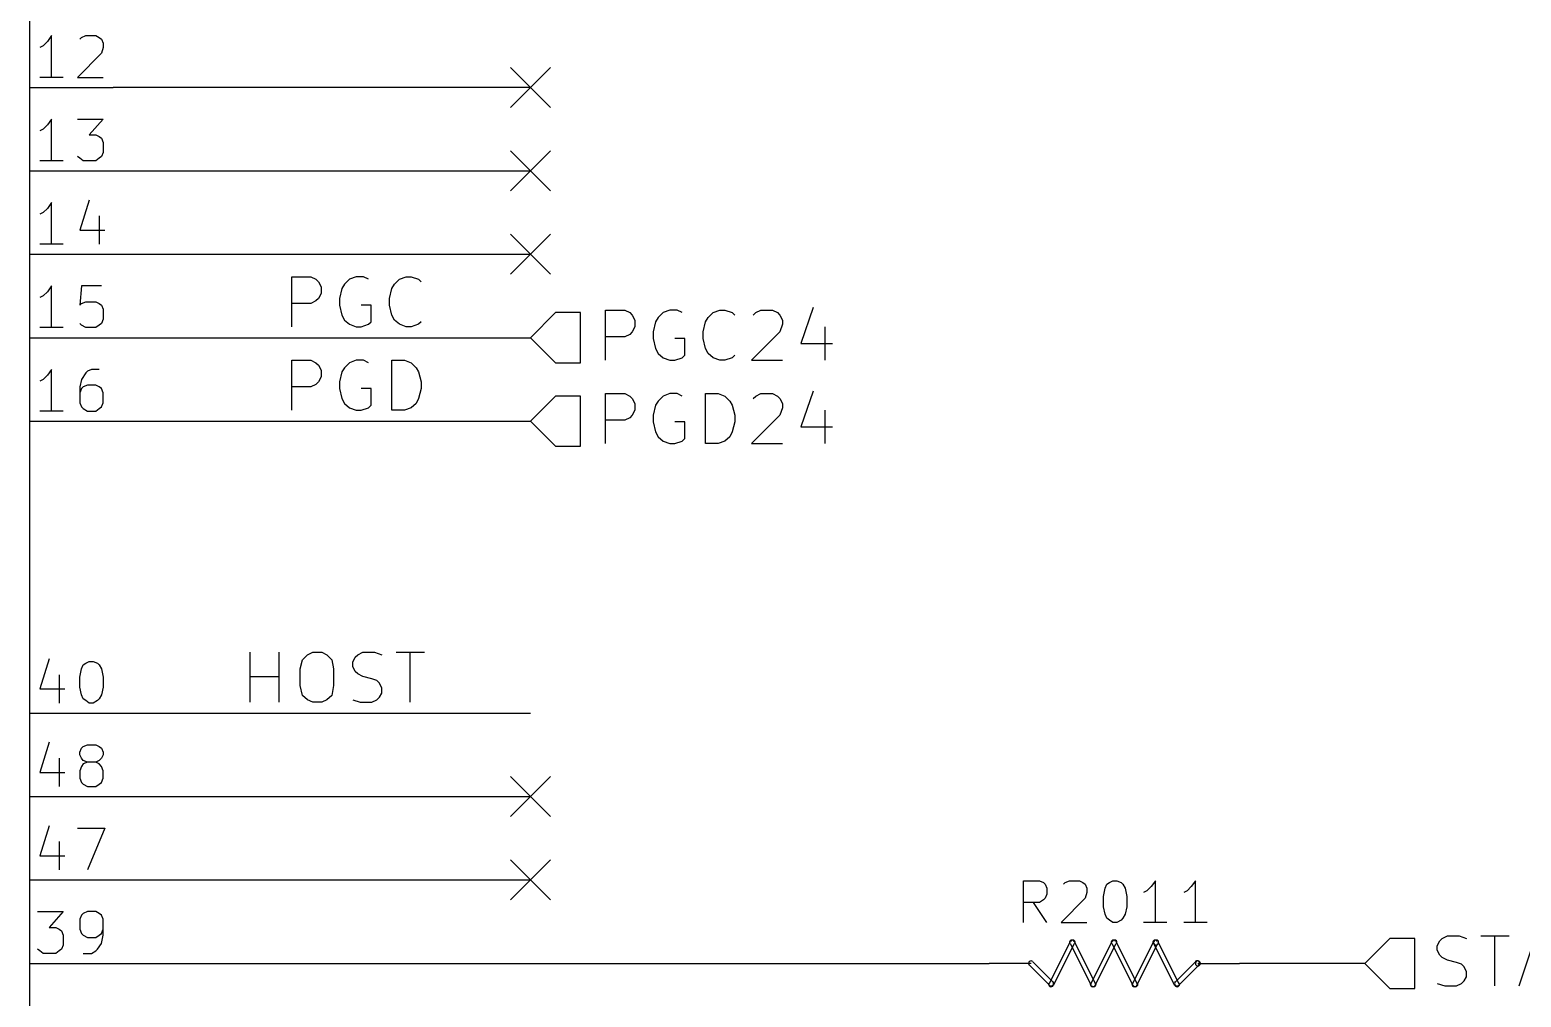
# Model space of a CAD drawing. Extents: x 10 to 287, y -200 to -10.
# Drawn here: x 148.59 to 193.99, y -106.44 to -76.99 of the extents above; entities that cross this region are included whole.
import ezdxf

# ---------------------------------------------------------------- set-up
doc = ezdxf.new("R2010")
doc.units = 0
doc.header["$MEASUREMENT"] = 0
doc.layers.add('BLACK', color=7, linetype='CONTINUOUS')

msp = doc.modelspace()

# ---------------------------------------------------------------- linework, layer by layer
at = {"layer": 'Black'}
for p, q in [((156.566, -86.0298), (156.566, -84.5058)), ((156.566, -84.5058), (157.15, -84.5058)), ((157.15, -84.5058), (157.302, -84.582)), ((157.302, -84.582), (157.378, -84.6582)), ((157.378, -84.6582), (157.455, -84.8106)), ((157.455, -84.8106), (157.455, -85.0138)), ((158.09, -84.8614), (158.013, -85.1662)), ((158.166, -84.7344), (158.09, -84.8614)), ((158.318, -84.582), (158.166, -84.7344)), ((158.521, -84.5058), (158.318, -84.582)), ((158.75, -84.5058), (158.521, -84.5058)), ((158.902, -84.582), (158.75, -84.5058)), ((159.537, -85.1662), (159.614, -84.8614)), ((159.614, -84.8614), (159.69, -84.7344)), ((159.69, -84.7344), (159.842, -84.582)), ((159.842, -84.582), (160.045, -84.5058)), ((160.045, -84.5058), (160.198, -84.5058)), ((160.198, -84.5058), (160.426, -84.582)), ((160.426, -84.582), (160.503, -84.6582)), ((157.15, -85.3186), (156.566, -85.3186)), ((157.302, -85.2424), (157.15, -85.3186)), ((157.378, -85.1662), (157.302, -85.2424)), ((157.455, -85.0138), (157.378, -85.1662)), ((158.013, -85.1662), (158.013, -85.3694)), ((159.537, -85.3694), (159.537, -85.1662)), ((158.013, -85.3694), (158.09, -85.6742)), ((158.09, -85.6742), (158.166, -85.8266)), ((158.979, -85.3694), (158.674, -85.3694)), ((158.979, -85.8774), (158.979, -85.3694)), ((159.614, -85.6742), (159.537, -85.3694)), ((159.69, -85.8266), (159.614, -85.6742)), ((158.166, -85.8266), (158.318, -85.9536)), ((158.318, -85.9536), (158.521, -86.0298)), ((158.521, -86.0298), (158.674, -86.0298)), ((158.674, -86.0298), (158.902, -85.9536)), ((158.902, -85.9536), (158.979, -85.8774)), ((159.842, -85.9536), (159.69, -85.8266)), ((160.045, -86.0298), (159.842, -85.9536)), ((160.198, -86.0298), (160.045, -86.0298)), ((160.426, -85.9536), (160.198, -86.0298)), ((160.503, -85.8774), (160.426, -85.9536)), ((156.566, -88.5698), (156.566, -87.0458)), ((156.566, -87.0458), (157.15, -87.0458)), ((157.15, -87.0458), (157.302, -87.122)), ((157.302, -87.122), (157.378, -87.1982)), ((158.318, -87.122), (158.166, -87.2744)), ((158.521, -87.0458), (158.318, -87.122)), ((158.75, -87.0458), (158.521, -87.0458)), ((158.902, -87.122), (158.75, -87.0458)), ((159.614, -88.5698), (159.614, -87.0458)), ((159.614, -87.0458), (159.995, -87.0458)), ((159.995, -87.0458), (160.198, -87.122)), ((160.198, -87.122), (160.35, -87.2744)), ((157.378, -87.1982), (157.455, -87.3506)), ((157.455, -87.5538), (157.378, -87.7062)), ((157.455, -87.3506), (157.455, -87.5538)), ((158.09, -87.4014), (158.013, -87.7062)), ((158.166, -87.2744), (158.09, -87.4014)), ((160.35, -87.2744), (160.426, -87.4014)), ((160.426, -87.4014), (160.503, -87.7062)), ((157.15, -87.8586), (156.566, -87.8586)), ((157.302, -87.7824), (157.15, -87.8586)), ((157.378, -87.7062), (157.302, -87.7824)), ((158.013, -87.7062), (158.013, -87.9094)), ((158.013, -87.9094), (158.09, -88.2142)), ((158.979, -87.9094), (158.674, -87.9094)), ((158.979, -88.4174), (158.979, -87.9094)), ((160.503, -87.9094), (160.426, -88.2142)), ((160.503, -87.7062), (160.503, -87.9094)), ((158.09, -88.2142), (158.166, -88.3666)), ((158.166, -88.3666), (158.318, -88.4936)), ((158.318, -88.4936), (158.521, -88.5698)), ((158.674, -88.5698), (158.902, -88.4936)), ((158.902, -88.4936), (158.979, -88.4174)), ((160.198, -88.4936), (159.995, -88.5698)), ((160.35, -88.3666), (160.198, -88.4936)), ((160.426, -88.2142), (160.35, -88.3666)), ((158.521, -88.5698), (158.674, -88.5698)), ((159.995, -88.5698), (159.614, -88.5698)), ((155.296, -97.4598), (155.296, -95.9358)), ((156.185, -97.4598), (156.185, -95.9358)), ((156.82, -96.4438), (156.896, -96.1644)), ((156.896, -96.1644), (157.048, -96.012)), ((157.048, -96.012), (157.201, -95.9358)), ((157.201, -95.9358), (157.48, -95.9358)), ((157.48, -95.9358), (157.632, -96.012)), ((157.632, -96.012), (157.785, -96.1644)), ((157.785, -96.1644), (157.836, -96.4438)), ((158.42, -96.2406), (158.496, -96.0882)), ((158.42, -96.3676), (158.42, -96.2406)), ((158.496, -96.0882), (158.572, -96.012)), ((158.572, -96.012), (158.725, -95.9358)), ((158.725, -95.9358), (159.08, -95.9358)), ((159.08, -95.9358), (159.309, -96.012)), ((159.741, -95.9358), (160.604, -95.9358)), ((160.172, -97.4598), (160.172, -95.9358)), ((155.296, -96.6724), (156.185, -96.6724)), ((156.82, -96.9518), (156.82, -96.4438)), ((157.836, -96.4438), (157.836, -96.9518)), ((158.496, -96.52), (158.42, -96.3676)), ((158.572, -96.5962), (158.496, -96.52)), ((158.725, -96.6724), (158.572, -96.5962)), ((159.004, -96.7486), (158.725, -96.6724)), ((156.896, -97.2566), (156.82, -96.9518)), ((157.836, -96.9518), (157.785, -97.2566)), ((159.156, -96.7994), (159.004, -96.7486)), ((159.233, -96.8756), (159.156, -96.7994)), ((159.309, -97.028), (159.233, -96.8756)), ((159.309, -97.1804), (159.309, -97.028)), ((157.048, -97.3836), (156.896, -97.2566)), ((157.201, -97.4598), (157.048, -97.3836)), ((157.48, -97.4598), (157.201, -97.4598)), ((157.632, -97.3836), (157.48, -97.4598)), ((157.785, -97.2566), (157.632, -97.3836)), ((158.42, -97.3836), (158.648, -97.4598)), ((158.648, -97.4598), (159.004, -97.4598)), ((159.004, -97.4598), (159.156, -97.3836)), ((159.156, -97.3836), (159.233, -97.3074)), ((159.233, -97.3074), (159.309, -97.1804))]:
    msp.add_line(p, q, dxfattribs=at)
at = {"layer": 'Blue 2'}
for p, q in [((163.22, -78.1304), (164.44, -79.3496)), ((164.44, -78.1304), (163.22, -79.3496)), ((163.22, -80.6704), (164.44, -81.8896)), ((164.44, -80.6704), (163.22, -81.8896)), ((163.22, -83.2104), (164.44, -84.4296)), ((164.44, -83.2104), (163.22, -84.4296)), ((163.22, -99.7204), (164.44, -100.94)), ((164.44, -99.7204), (163.22, -100.94)), ((163.22, -102.26), (164.44, -103.48)), ((164.44, -102.26), (163.22, -103.48))]:
    msp.add_line(p, q, dxfattribs=at)
at = {"layer": 'Brown 2'}
for p, q in [((164.592, -85.598), (163.83, -86.36)), ((165.354, -85.598), (164.592, -85.598)), ((165.354, -87.122), (165.354, -85.598)), ((166.116, -87.0458), (166.116, -85.5218)), ((166.116, -85.5218), (166.7, -85.5218)), ((166.7, -85.5218), (166.853, -85.598)), ((166.853, -85.598), (166.929, -85.6742)), ((166.929, -85.6742), (167.005, -85.8266)), ((167.716, -85.7504), (167.64, -85.8774)), ((167.869, -85.598), (167.716, -85.7504)), ((168.072, -85.5218), (167.869, -85.598)), ((168.3, -85.5218), (168.072, -85.5218)), ((168.453, -85.598), (168.3, -85.5218)), ((169.164, -85.8774), (169.24, -85.7504)), ((169.24, -85.7504), (169.393, -85.598)), ((169.393, -85.598), (169.596, -85.5218)), ((169.596, -85.5218), (169.748, -85.5218)), ((169.748, -85.5218), (169.977, -85.598)), ((169.977, -85.598), (170.053, -85.6742)), ((170.612, -85.6742), (170.688, -85.598)), ((170.688, -85.598), (170.84, -85.5218)), ((170.84, -85.5218), (171.196, -85.5218)), ((171.196, -85.5218), (171.348, -85.598)), ((171.348, -85.598), (171.425, -85.6742)), ((171.425, -85.6742), (171.501, -85.8266)), ((172.441, -85.4456), (172.06, -86.5378)), ((166.853, -86.2584), (166.7, -86.3346)), ((166.929, -86.1822), (166.853, -86.2584)), ((167.005, -86.0298), (166.929, -86.1822)), ((167.005, -85.8266), (167.005, -86.0298)), ((167.64, -85.8774), (167.564, -86.1822)), ((167.564, -86.1822), (167.564, -86.3854)), ((169.088, -86.1822), (169.164, -85.8774)), ((169.088, -86.3854), (169.088, -86.1822)), ((171.425, -86.1822), (170.561, -87.0458)), ((171.501, -85.9536), (171.425, -86.1822)), ((171.501, -85.8266), (171.501, -85.9536)), ((172.796, -86.0298), (172.796, -87.0458)), ((163.83, -86.36), (164.592, -87.122)), ((166.7, -86.3346), (166.116, -86.3346)), ((167.564, -86.3854), (167.64, -86.6902)), ((167.64, -86.6902), (167.716, -86.8426)), ((168.529, -86.3854), (168.224, -86.3854)), ((168.529, -86.8934), (168.529, -86.3854)), ((169.164, -86.6902), (169.088, -86.3854)), ((169.24, -86.8426), (169.164, -86.6902)), ((172.06, -86.5378), (173.025, -86.5378)), ((164.592, -87.122), (165.354, -87.122)), ((167.716, -86.8426), (167.869, -86.9696)), ((167.869, -86.9696), (168.072, -87.0458)), ((168.072, -87.0458), (168.224, -87.0458)), ((168.224, -87.0458), (168.453, -86.9696)), ((168.453, -86.9696), (168.529, -86.8934)), ((169.393, -86.9696), (169.24, -86.8426)), ((169.596, -87.0458), (169.393, -86.9696)), ((169.748, -87.0458), (169.596, -87.0458)), ((169.977, -86.9696), (169.748, -87.0458)), ((170.053, -86.8934), (169.977, -86.9696)), ((170.561, -87.0458), (171.501, -87.0458)), ((166.116, -89.5858), (166.116, -88.0618)), ((166.116, -88.0618), (166.7, -88.0618)), ((166.7, -88.0618), (166.853, -88.138)), ((168.072, -88.0618), (167.869, -88.138)), ((168.3, -88.0618), (168.072, -88.0618)), ((168.453, -88.138), (168.3, -88.0618)), ((169.164, -89.5858), (169.164, -88.0618)), ((169.164, -88.0618), (169.545, -88.0618)), ((169.545, -88.0618), (169.748, -88.138)), ((170.688, -88.138), (170.84, -88.0618)), ((170.84, -88.0618), (171.196, -88.0618)), ((171.196, -88.0618), (171.348, -88.138)), ((172.441, -87.9856), (172.06, -89.0778)), ((164.592, -88.138), (163.83, -88.9)), ((165.354, -88.138), (164.592, -88.138)), ((165.354, -89.662), (165.354, -88.138)), ((166.853, -88.138), (166.929, -88.2142)), ((166.929, -88.2142), (167.005, -88.3666)), ((167.005, -88.3666), (167.005, -88.5698)), ((167.64, -88.4174), (167.564, -88.7222)), ((167.716, -88.2904), (167.64, -88.4174)), ((167.869, -88.138), (167.716, -88.2904)), ((169.748, -88.138), (169.901, -88.2904)), ((169.901, -88.2904), (169.977, -88.4174)), ((169.977, -88.4174), (170.053, -88.7222)), ((170.612, -88.2142), (170.688, -88.138)), ((171.348, -88.138), (171.425, -88.2142)), ((171.425, -88.2142), (171.501, -88.3666)), ((171.501, -88.4936), (171.425, -88.7222)), ((171.501, -88.3666), (171.501, -88.4936)), ((163.83, -88.9), (164.592, -89.662)), ((166.7, -88.8746), (166.116, -88.8746)), ((166.853, -88.7984), (166.7, -88.8746)), ((166.929, -88.7222), (166.853, -88.7984)), ((167.005, -88.5698), (166.929, -88.7222)), ((167.564, -88.7222), (167.564, -88.9254)), ((167.564, -88.9254), (167.64, -89.2302)), ((168.529, -88.9254), (168.224, -88.9254)), ((168.529, -89.4334), (168.529, -88.9254)), ((170.053, -88.9254), (169.977, -89.2302)), ((170.053, -88.7222), (170.053, -88.9254)), ((171.425, -88.7222), (170.561, -89.5858)), ((172.796, -88.5698), (172.796, -89.5858)), ((167.64, -89.2302), (167.716, -89.3826)), ((167.716, -89.3826), (167.869, -89.5096)), ((168.453, -89.5096), (168.529, -89.4334)), ((169.901, -89.3826), (169.748, -89.5096)), ((169.977, -89.2302), (169.901, -89.3826)), ((172.06, -89.0778), (173.025, -89.0778)), ((164.592, -89.662), (165.354, -89.662)), ((167.869, -89.5096), (168.072, -89.5858)), ((168.072, -89.5858), (168.224, -89.5858)), ((168.224, -89.5858), (168.453, -89.5096)), ((169.545, -89.5858), (169.164, -89.5858)), ((169.748, -89.5096), (169.545, -89.5858)), ((170.561, -89.5858), (171.501, -89.5858)), ((189.992, -104.648), (189.23, -105.41)), ((190.754, -104.648), (189.992, -104.648)), ((190.754, -106.172), (190.754, -104.648)), ((191.44, -104.877), (191.516, -104.724)), ((191.44, -105.004), (191.44, -104.877)), ((191.516, -104.724), (191.592, -104.648)), ((191.592, -104.648), (191.745, -104.572)), ((191.745, -104.572), (192.1, -104.572)), ((192.1, -104.572), (192.329, -104.648)), ((192.761, -104.572), (193.624, -104.572)), ((193.192, -106.096), (193.192, -104.572)), ((193.929, -106.096), (194.437, -104.572)), ((191.516, -105.156), (191.44, -105.004)), ((191.592, -105.232), (191.516, -105.156)), ((191.745, -105.308), (191.592, -105.232)), ((192.024, -105.385), (191.745, -105.308)), ((189.23, -105.41), (189.992, -106.172)), ((192.176, -105.435), (192.024, -105.385)), ((192.253, -105.512), (192.176, -105.435)), ((192.329, -105.664), (192.253, -105.512)), ((192.329, -105.816), (192.329, -105.664)), ((189.992, -106.172), (190.754, -106.172)), ((191.44, -106.02), (191.668, -106.096)), ((191.668, -106.096), (192.024, -106.096)), ((192.024, -106.096), (192.176, -106.02)), ((192.176, -106.02), (192.253, -105.943)), ((192.253, -105.943), (192.329, -105.816))]:
    msp.add_line(p, q, dxfattribs=at)
at = {"layer": 'Cyan 2'}
for p, q in [((178.841, -104.165), (178.841, -102.895)), ((178.841, -102.895), (179.324, -102.895)), ((179.324, -102.895), (179.451, -102.946)), ((179.451, -102.946), (179.502, -102.997)), ((179.502, -102.997), (179.553, -103.124)), ((180.061, -102.997), (180.111, -102.946)), ((180.111, -102.946), (180.238, -102.895)), ((180.238, -102.895), (180.543, -102.895)), ((180.543, -102.895), (180.645, -102.946)), ((180.645, -102.946), (180.721, -102.997)), ((180.721, -102.997), (180.772, -103.124)), ((181.331, -103.124), (181.381, -102.997)), ((181.381, -102.997), (181.458, -102.946)), ((181.458, -102.946), (181.559, -102.895)), ((181.559, -102.895), (181.686, -102.895)), ((181.686, -102.895), (181.813, -102.946)), ((181.813, -102.946), (181.864, -102.997)), ((181.864, -102.997), (181.94, -103.124)), ((182.855, -102.895), (182.728, -103.073)), ((182.855, -104.165), (182.855, -102.895)), ((184.074, -102.895), (183.947, -103.073)), ((184.074, -104.165), (184.074, -102.895)), ((179.451, -103.48), (179.324, -103.556)), ((179.502, -103.429), (179.451, -103.48)), ((179.553, -103.302), (179.502, -103.429)), ((179.553, -103.124), (179.553, -103.302)), ((180.721, -103.429), (179.984, -104.165)), ((180.772, -103.251), (180.721, -103.429)), ((180.772, -103.124), (180.772, -103.251)), ((181.28, -103.378), (181.331, -103.124)), ((181.28, -103.683), (181.28, -103.378)), ((181.94, -103.124), (181.991, -103.378)), ((181.991, -103.378), (181.991, -103.683)), ((182.601, -103.2), (182.499, -103.251)), ((182.728, -103.073), (182.601, -103.2)), ((183.82, -103.2), (183.718, -103.251)), ((183.947, -103.073), (183.82, -103.2)), ((179.324, -103.556), (178.841, -103.556)), ((179.553, -104.165), (179.146, -103.556)), ((181.331, -103.911), (181.28, -103.683)), ((181.381, -104.038), (181.331, -103.911)), ((181.94, -103.911), (181.864, -104.038)), ((181.991, -103.683), (181.94, -103.911)), ((179.984, -104.165), (180.772, -104.165)), ((181.458, -104.089), (181.381, -104.038)), ((181.559, -104.165), (181.458, -104.089)), ((181.686, -104.165), (181.559, -104.165)), ((181.813, -104.089), (181.686, -104.165)), ((181.864, -104.038), (181.813, -104.089)), ((183.21, -104.165), (182.499, -104.165)), ((184.429, -104.165), (183.718, -104.165))]:
    msp.add_line(p, q, dxfattribs=at)
at = {"layer": 'Green 2'}
for p, q in [((163.83, -78.74), (151.13, -78.74)), ((151.13, -81.28), (163.83, -81.28)), ((151.13, -83.82), (163.83, -83.82)), ((151.13, -86.36), (163.83, -86.36)), ((151.13, -88.9), (163.83, -88.9)), ((151.13, -97.79), (163.83, -97.79)), ((151.13, -100.33), (163.83, -100.33)), ((151.13, -102.87), (163.83, -102.87)), ((151.13, -105.41), (177.8, -105.41)), ((189.23, -105.41), (185.42, -105.41))]:
    msp.add_line(p, q, dxfattribs=at)
at = {"layer": 'Red 2'}
for p, q in [((148.59, -139.7), (148.59, -40.64)), ((149.25, -77.1652), (149.123, -77.343)), ((149.25, -78.4352), (149.25, -77.1652)), ((150.165, -77.216), (150.292, -77.1652)), ((150.292, -77.1652), (150.597, -77.1652)), ((150.597, -77.1652), (150.698, -77.216)), ((148.996, -77.47), (148.895, -77.5208)), ((149.123, -77.343), (148.996, -77.47)), ((150.114, -77.2668), (150.165, -77.216)), ((150.698, -77.216), (150.774, -77.2668)), ((150.774, -77.2668), (150.825, -77.3938)), ((150.825, -77.5208), (150.774, -77.6986)), ((150.825, -77.3938), (150.825, -77.5208)), ((150.774, -77.6986), (150.038, -78.4352)), ((149.606, -78.4352), (148.895, -78.4352)), ((150.038, -78.4352), (150.825, -78.4352)), ((148.59, -78.74), (151.13, -78.74)), ((149.123, -79.883), (148.996, -80.01)), ((149.25, -79.7052), (149.123, -79.883)), ((149.25, -80.9752), (149.25, -79.7052)), ((150.038, -79.7052), (150.825, -79.7052)), ((150.825, -79.7052), (150.393, -80.1878)), ((148.996, -80.01), (148.895, -80.0608)), ((150.393, -80.1878), (150.597, -80.1878)), ((150.597, -80.1878), (150.698, -80.2386)), ((150.698, -80.2386), (150.774, -80.2894)), ((150.774, -80.2894), (150.825, -80.4164)), ((150.825, -80.7212), (150.774, -80.8482)), ((150.825, -80.4164), (150.825, -80.7212)), ((149.606, -80.9752), (148.895, -80.9752)), ((150.114, -80.899), (150.038, -80.8482)), ((150.216, -80.9752), (150.114, -80.899)), ((150.597, -80.9752), (150.216, -80.9752)), ((150.698, -80.899), (150.597, -80.9752)), ((150.774, -80.8482), (150.698, -80.899)), ((148.59, -81.28), (151.13, -81.28)), ((150.393, -82.169), (150.114, -83.0834)), ((148.996, -82.55), (148.895, -82.6008)), ((149.123, -82.423), (148.996, -82.55)), ((149.25, -82.2452), (149.123, -82.423)), ((149.25, -83.5152), (149.25, -82.2452)), ((150.114, -83.0834), (150.876, -83.0834)), ((150.698, -82.6516), (150.698, -83.5152)), ((149.606, -83.5152), (148.895, -83.5152)), ((148.59, -83.82), (151.13, -83.82)), ((149.25, -84.7852), (149.123, -84.963)), ((149.25, -86.0552), (149.25, -84.7852)), ((150.165, -84.7852), (150.114, -85.3694)), ((150.774, -84.7852), (150.165, -84.7852)), ((148.996, -85.09), (148.895, -85.1408)), ((149.123, -84.963), (148.996, -85.09)), ((150.114, -85.3694), (150.165, -85.3186)), ((150.165, -85.3186), (150.292, -85.2678)), ((150.292, -85.2678), (150.597, -85.2678)), ((150.597, -85.2678), (150.698, -85.3186)), ((150.698, -85.3186), (150.774, -85.3694)), ((150.774, -85.3694), (150.825, -85.4964)), ((150.825, -85.8012), (150.774, -85.9282)), ((150.825, -85.4964), (150.825, -85.8012)), ((149.606, -86.0552), (148.895, -86.0552)), ((150.165, -85.979), (150.114, -85.9282)), ((150.292, -86.0552), (150.165, -85.979)), ((150.597, -86.0552), (150.292, -86.0552)), ((150.698, -85.979), (150.597, -86.0552)), ((150.774, -85.9282), (150.698, -85.979)), ((148.59, -86.36), (151.13, -86.36)), ((149.123, -87.503), (148.996, -87.63)), ((149.25, -87.3252), (149.123, -87.503)), ((149.25, -88.5952), (149.25, -87.3252)), ((150.292, -87.4268), (150.165, -87.63)), ((150.343, -87.376), (150.292, -87.4268)), ((150.47, -87.3252), (150.343, -87.376)), ((150.698, -87.3252), (150.47, -87.3252)), ((148.996, -87.63), (148.895, -87.6808)), ((150.165, -87.63), (150.114, -87.8586)), ((150.114, -87.8586), (150.114, -88.3412)), ((150.165, -87.9094), (150.114, -88.0364)), ((150.216, -87.8586), (150.165, -87.9094)), ((150.343, -87.8078), (150.216, -87.8586)), ((150.597, -87.8078), (150.343, -87.8078)), ((150.698, -87.8586), (150.597, -87.8078)), ((150.774, -87.9094), (150.698, -87.8586)), ((150.825, -88.0364), (150.774, -87.9094)), ((150.825, -88.3412), (150.825, -88.0364)), ((150.114, -88.3412), (150.165, -88.4682)), ((150.165, -88.4682), (150.216, -88.519)), ((150.216, -88.519), (150.343, -88.5952)), ((150.597, -88.5952), (150.698, -88.519)), ((150.698, -88.519), (150.774, -88.4682)), ((150.774, -88.4682), (150.825, -88.3412)), ((148.59, -88.9), (151.13, -88.9)), ((149.606, -88.5952), (148.895, -88.5952)), ((150.343, -88.5952), (150.597, -88.5952)), ((149.174, -96.139), (148.895, -97.0534)), ((150.292, -96.266), (150.393, -96.2152)), ((150.393, -96.2152), (150.52, -96.2152)), ((150.52, -96.2152), (150.647, -96.266)), ((149.479, -96.6216), (149.479, -97.4852)), ((150.114, -96.6978), (150.165, -96.4438)), ((150.114, -97.0026), (150.114, -96.6978)), ((150.165, -96.4438), (150.216, -96.3168)), ((150.216, -96.3168), (150.292, -96.266)), ((150.647, -96.266), (150.698, -96.3168)), ((150.698, -96.3168), (150.774, -96.4438)), ((150.774, -96.4438), (150.825, -96.6978)), ((150.825, -96.6978), (150.825, -97.0026)), ((148.895, -97.0534), (149.657, -97.0534)), ((150.165, -97.2312), (150.114, -97.0026)), ((150.825, -97.0026), (150.774, -97.2312)), ((150.216, -97.3582), (150.165, -97.2312)), ((150.292, -97.409), (150.216, -97.3582)), ((150.393, -97.4852), (150.292, -97.409)), ((150.52, -97.4852), (150.393, -97.4852)), ((150.647, -97.409), (150.52, -97.4852)), ((150.698, -97.3582), (150.647, -97.409)), ((150.774, -97.2312), (150.698, -97.3582)), ((148.59, -97.79), (151.13, -97.79)), ((149.174, -98.679), (148.895, -99.5934)), ((150.114, -98.9838), (150.165, -98.8568)), ((150.165, -98.8568), (150.216, -98.806)), ((150.216, -98.806), (150.343, -98.7552)), ((150.343, -98.7552), (150.597, -98.7552)), ((150.597, -98.7552), (150.698, -98.806)), ((150.698, -98.806), (150.774, -98.8568)), ((150.774, -98.8568), (150.825, -98.9838)), ((149.479, -99.1616), (149.479, -100.025)), ((150.114, -99.06), (150.114, -98.9838)), ((150.165, -99.1616), (150.114, -99.06)), ((150.165, -99.4156), (150.114, -99.5426)), ((150.216, -99.2378), (150.165, -99.1616)), ((150.216, -99.3394), (150.165, -99.4156)), ((150.343, -99.2886), (150.216, -99.2378)), ((150.343, -99.2886), (150.216, -99.3394)), ((150.597, -99.2886), (150.343, -99.2886)), ((150.698, -99.2378), (150.597, -99.2886)), ((150.698, -99.3394), (150.597, -99.2886)), ((150.774, -99.1616), (150.698, -99.2378)), ((150.774, -99.4156), (150.698, -99.3394)), ((150.825, -99.06), (150.774, -99.1616)), ((150.825, -99.5426), (150.774, -99.4156)), ((150.825, -98.9838), (150.825, -99.06)), ((148.895, -99.5934), (149.657, -99.5934)), ((150.114, -99.5426), (150.114, -99.7712)), ((150.114, -99.7712), (150.165, -99.8982)), ((150.774, -99.8982), (150.825, -99.7712)), ((150.825, -99.7712), (150.825, -99.5426)), ((148.59, -100.33), (151.13, -100.33)), ((150.165, -99.8982), (150.216, -99.949)), ((150.216, -99.949), (150.343, -100.025)), ((150.343, -100.025), (150.597, -100.025)), ((150.597, -100.025), (150.698, -99.949)), ((150.698, -99.949), (150.774, -99.8982)), ((149.174, -101.219), (148.895, -102.133)), ((150.038, -101.295), (150.876, -101.295)), ((150.876, -101.295), (150.343, -102.565)), ((148.895, -102.133), (149.657, -102.133)), ((149.479, -101.702), (149.479, -102.565)), ((148.59, -102.87), (151.13, -102.87)), ((148.819, -103.835), (149.606, -103.835)), ((149.606, -103.835), (149.174, -104.318)), ((150.165, -103.937), (150.114, -104.064)), ((150.216, -103.886), (150.165, -103.937)), ((150.343, -103.835), (150.216, -103.886)), ((150.597, -103.835), (150.343, -103.835)), ((150.698, -103.886), (150.597, -103.835)), ((150.774, -103.937), (150.698, -103.886)), ((150.825, -104.064), (150.774, -103.937)), ((149.174, -104.318), (149.377, -104.318)), ((149.377, -104.318), (149.479, -104.369)), ((149.479, -104.369), (149.555, -104.419)), ((149.555, -104.419), (149.606, -104.546)), ((150.114, -104.064), (150.114, -104.369)), ((150.114, -104.369), (150.165, -104.496)), ((150.774, -104.496), (150.825, -104.369)), ((150.825, -104.546), (150.825, -104.064)), ((149.606, -104.851), (149.555, -104.978)), ((149.606, -104.546), (149.606, -104.851)), ((150.165, -104.496), (150.216, -104.546)), ((150.216, -104.546), (150.343, -104.623)), ((150.343, -104.623), (150.597, -104.623)), ((150.597, -104.623), (150.698, -104.546)), ((150.647, -104.978), (150.774, -104.8)), ((150.698, -104.546), (150.774, -104.496)), ((150.774, -104.8), (150.825, -104.546)), ((179.629, -106.02), (180.264, -104.75)), ((179.756, -106.07), (180.391, -104.8)), ((180.264, -104.8), (180.899, -106.07)), ((180.391, -104.75), (181.026, -106.02)), ((180.899, -106.02), (181.534, -104.75)), ((181.026, -106.07), (181.661, -104.8)), ((181.534, -104.8), (182.169, -106.07)), ((181.661, -104.75), (182.296, -106.02)), ((182.169, -106.02), (182.804, -104.75)), ((182.296, -106.07), (182.931, -104.8)), ((182.804, -104.8), (183.439, -106.07)), ((182.931, -104.75), (183.566, -106.02)), ((148.895, -105.029), (148.819, -104.978)), ((148.996, -105.105), (148.895, -105.029)), ((149.377, -105.105), (148.996, -105.105)), ((149.479, -105.029), (149.377, -105.105)), ((149.555, -104.978), (149.479, -105.029)), ((150.216, -105.105), (150.47, -105.105)), ((150.47, -105.105), (150.597, -105.029)), ((150.597, -105.029), (150.647, -104.978)), ((148.59, -105.41), (151.13, -105.41)), ((179.07, -105.41), (177.8, -105.41)), ((179.019, -105.461), (179.629, -106.07)), ((179.121, -105.359), (179.73, -105.969)), ((183.464, -105.969), (184.074, -105.359)), ((183.566, -106.07), (184.175, -105.461)), ((184.15, -105.41), (185.42, -105.41))]:
    msp.add_line(p, q, dxfattribs=at)
for centre, start, end in [((180.315, -104.775), 26.5651, 206.565), ((180.34, -104.775), 333.435, 513.435), ((181.585, -104.775), 26.5651, 206.565), ((181.61, -104.775), 333.435, 513.435), ((182.855, -104.775), 26.5651, 206.565), ((182.88, -104.775), 0, 180), ((182.88, -104.775), 180, 360), ((182.88, -104.775), 333.435, 513.435), ((179.07, -105.41), 45, 225), ((184.125, -105.41), 315, 495), ((184.15, -105.41), 0, 180), ((184.15, -105.41), 180, 360), ((179.68, -106.045), 153.435, 333.435), ((179.68, -106.02), 225, 405), ((180.95, -106.045), 153.435, 333.435), ((180.975, -106.045), 206.565, 386.565), ((182.22, -106.045), 153.435, 333.435), ((182.245, -106.045), 206.565, 386.565), ((183.515, -106.02), 135, 315), ((183.515, -106.045), 206.565, 386.565)]:
    msp.add_arc(centre, 0.0762, start, end, dxfattribs=at)

doc.saveas('drawing.dxf')
